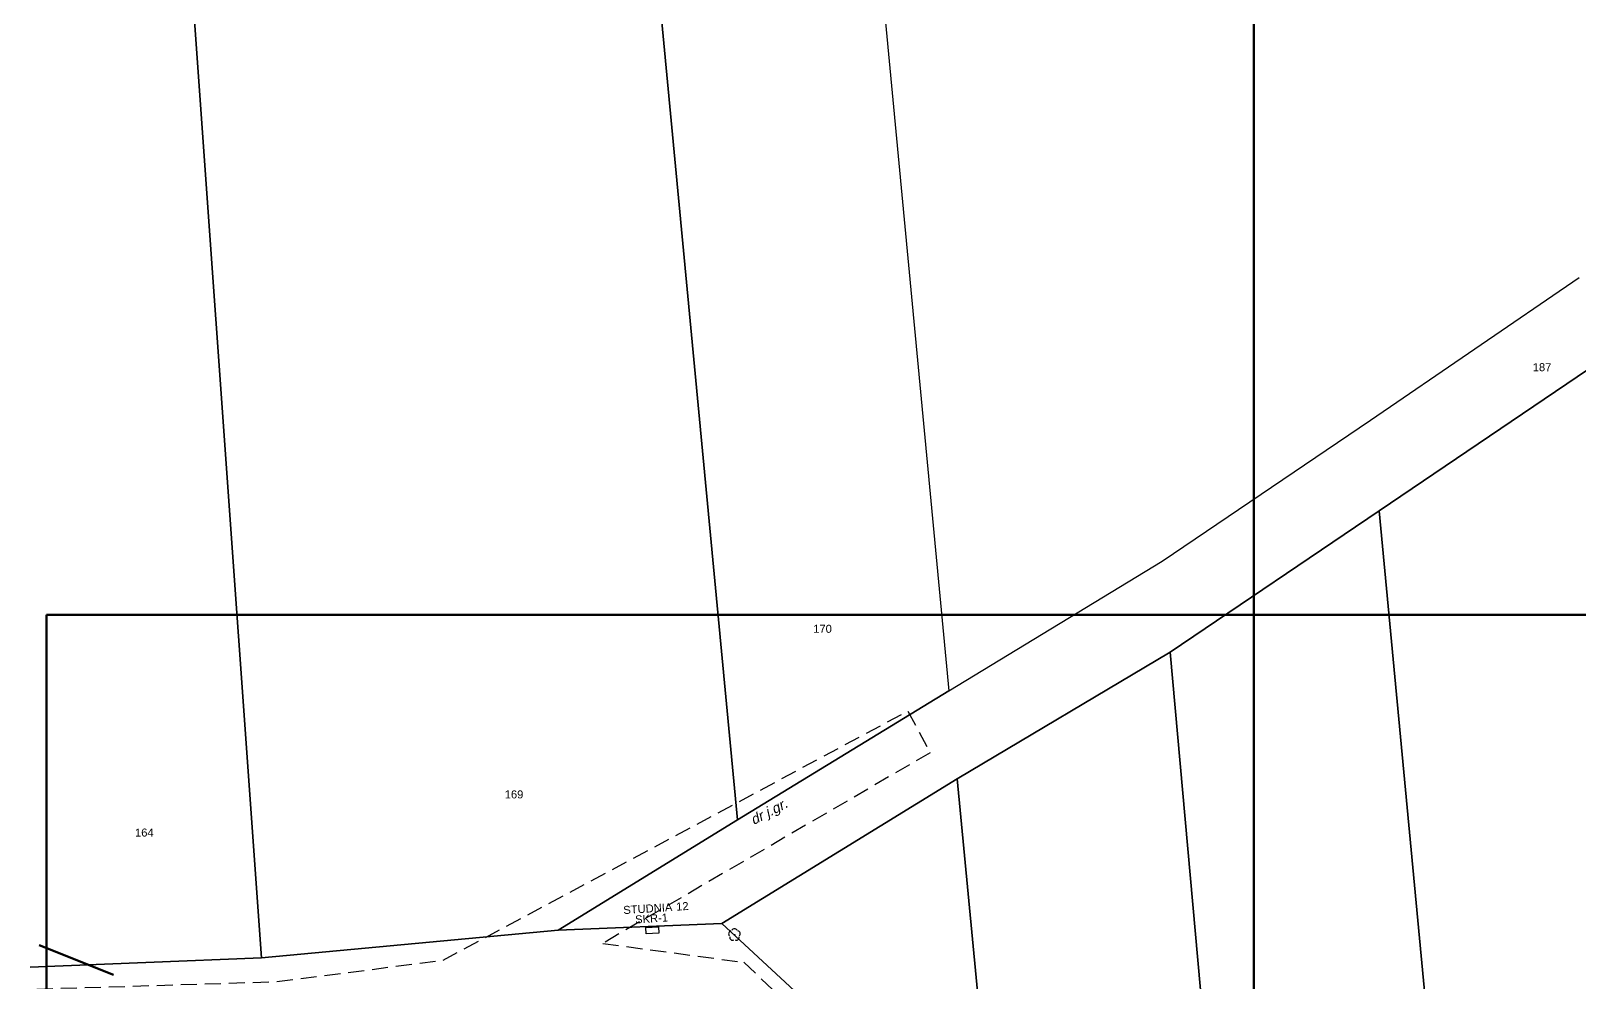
# Model space of a CAD drawing. Header units: metres. Extents: x 7542702 to 7555152, y 5804026 to 5815503.
# Drawn here: x 7550093.2 to 7550286.6, y 5805673.7 to 5805792.5 of the extents above; entities that cross this region are included whole.
import ezdxf
from ezdxf.enums import TextEntityAlignment as Align

# ---------------------------------------------------------------- set-up
doc = ezdxf.new("R2010")
doc.units = ezdxf.units.M
doc.linetypes.add('4002', pattern=[2, 1, -1])
doc.linetypes.add('4003', pattern=[3, 2, -1])
doc.layers.add('!trafo', color=6, linetype='4002', lineweight=50)
doc.layers.add('_STUDNIA_PROJEKTOWANA', color=30, linetype='Continuous', lineweight=30)
for name, color, linetype in [('Drogi', 135, 'Continuous'), ('Dzialki', 165, 'Continuous'), ('Roslinnosc', 104, 'Continuous'), ('Teksty', 1, 'Continuous')]:
    doc.layers.add(name, color=color, linetype=linetype)
doc.styles.add('DYN_DIM', font='arial.ttf')
doc.styles.get("Standard").update_dxf_attribs({"font": 'arial.ttf'})

# ---------------------------------------------------------------- blocks, each defined once
blk = doc.blocks.new('1422')
at = {"layer": 'Roslinnosc', "color": 104, "linetype": 'Continuous'}
blk.add_circle((0, 0), 0.1, dxfattribs=at)
for centre, start, end in [((-0.71, 0.23), 102.5, 221.75), ((0, 0.75), 30.19, 149.77), ((0.71, 0.23), 318.3, 77.49), ((-0.44, -0.61), 174.33, 293.45), ((0.44, -0.61), 246.24, 5.74)]:
    blk.add_arc(centre, 0.75, start, end, dxfattribs=at)
blk = doc.blocks.new('STUDNIA_PROJEKTOWANA')
at = {"layer": '_STUDNIA_PROJEKTOWANA'}
blk.add_lwpolyline([(-0.8, -0.4), (-0.8, 0.4), (0.8, 0.4), (0.8, -0.4)], close=True, dxfattribs=at)
at = {"layer": '_STUDNIA_PROJEKTOWANA', "style": 'DYN_DIM'}
blk.add_text('STUDNIA', height=1, dxfattribs=at).set_placement((-3.45, 2.25))
for tag, flags, p in [('ODC_FUNKCJONALNY', 13, (0, 3.75)), ('TYP', 12, (0, 0.98)), ('DLUGOSC_ZAPASU', 12, (0, -1.68)), ('WSPOLRZEDNE', 12, (0, -4.65)), ('ADRES', 12, (0, -3.33))]:
    blk.add_attdef(tag, text='', height=1, dxfattribs=dict(at, flags=flags)).set_placement(p, align=Align.CENTER)
at = {"layer": '_STUDNIA_PROJEKTOWANA', "style": 'DYN_DIM', "flags": 12}
blk.add_attdef('NUMER', (3.17, 2.25), '', height=1, dxfattribs=at)

msp = doc.modelspace()

# ---------------------------------------------------------------- linework, layer by layer
at = {"layer": '!trafo', "ltscale": 10}
msp.add_lwpolyline([(7549210.97, 5805971.74), (7549186.51, 5805890.92), (7549758.63, 5805772.48), (7549780.18, 5805723.46), (7549839.54, 5805708.8), (7550034.64, 5805616.04), (7550225.72, 5805531.11), (7550299.47, 5805504.29), (7550434.68, 5805495.35), (7550436.91, 5805580.28), (7550233.54, 5805622.74), (7550079.34, 5805684.2), (7550017.88, 5805761.3), (7549901, 5805869.43)], close=True, dxfattribs=at)
at = {"layer": 'Defpoints', "color": 4, "lineweight": 70}
for points in [[(7549853.47, 5805869.03), (7550245.98, 5805869.03), (7550245.98, 5805585.63), (7549853.47, 5805585.63)], [(7550095.11, 5805719.57), (7550487.62, 5805719.57), (7550487.62, 5805436.17), (7550095.11, 5805436.17)]]:
    msp.add_lwpolyline(points, close=True, dxfattribs=at)
at = {"layer": 'Drogi', "color": 8, "linetype": '4003'}
for p, q in [((7550144.67, 5805676.42), (7550202.73, 5805707.54)), ((7550202.73, 5805707.54), (7550205.52, 5805702.33)), ((7550205.52, 5805702.33), (7550164.61, 5805678.52)), ((7550164.61, 5805678.52), (7550182.24, 5805676.15)), ((7550123.89, 5805673.74), (7550144.67, 5805676.42)), ((7550182.24, 5805676.15), (7550217.77, 5805642.75)), ((7550093.88, 5805672.81), (7550123.89, 5805673.74))]:
    msp.add_line(p, q, dxfattribs=at)
at = {"layer": 'Dzialki'}
for p, q in [((7550121.98, 5805676.73), (7550106.09, 5805899.16)), ((7550106.09, 5805899.16), (7550121.98, 5805676.73)), ((7550165.8, 5805858.93), (7550181.46, 5805693.96)), ((7550181.46, 5805693.96), (7550165.8, 5805858.93)), ((7550195.65, 5805838.77), (7550207.87, 5805710.08)), ((7550260.54, 5805743.9), (7550286.64, 5805761.69)), ((7550261.62, 5805732.55), (7550287.78, 5805750.27)), ((7550287.78, 5805750.27), (7550261.62, 5805732.55)), ((7550234.52, 5805726.28), (7550260.54, 5805743.9)), ((7550261.62, 5805732.55), (7550235.53, 5805714.9)), ((7550235.53, 5805714.9), (7550261.62, 5805732.55)), ((7550272.71, 5805615.73), (7550261.62, 5805732.55)), ((7550261.62, 5805732.55), (7550272.71, 5805615.73)), ((7550207.87, 5805710.08), (7550234.52, 5805726.28)), ((7550235.53, 5805714.9), (7550208.91, 5805699.07)), ((7550208.91, 5805699.07), (7550235.53, 5805714.9)), ((7550235.53, 5805714.9), (7550243.46, 5805625.99)), ((7550243.46, 5805625.99), (7550235.53, 5805714.9)), ((7550181.46, 5805693.96), (7550207.87, 5805710.08)), ((7550207.87, 5805710.08), (7550181.46, 5805693.96)), ((7550208.91, 5805699.07), (7550179.51, 5805681.01)), ((7550179.51, 5805681.01), (7550208.91, 5805699.07)), ((7550208.91, 5805699.07), (7550213.63, 5805649.37)), ((7550213.63, 5805649.37), (7550208.91, 5805699.07)), ((7550159.03, 5805680.16), (7550181.46, 5805693.96)), ((7550181.46, 5805693.96), (7550159.03, 5805680.16)), ((7550121.98, 5805676.73), (7550159.03, 5805680.16)), ((7550159.03, 5805680.16), (7550121.98, 5805676.73)), ((7550179.51, 5805681.01), (7550159.03, 5805680.16)), ((7550159.03, 5805680.16), (7550179.51, 5805681.01)), ((7550179.51, 5805681.01), (7550213.63, 5805649.37)), ((7550213.63, 5805649.37), (7550179.51, 5805681.01)), ((7550093.08, 5805675.53), (7550121.98, 5805676.73)), ((7550121.98, 5805676.73), (7550093.08, 5805675.53))]:
    msp.add_line(p, q, dxfattribs=at)

# ---------------------------------------------------------------- block references
at = {"layer": '_STUDNIA_PROJEKTOWANA'}
ref = msp.add_blockref('STUDNIA_PROJEKTOWANA', (7550170.8, 5805680.15), dxfattribs=dict(at, rotation=3.693525773080846))
ref.add_attrib('TYP', 'SKR-1', dxfattribs={"layer": '0', "color": 0, "height": 1, "rotation": 363.6935, "style": 'DYN_DIM', "flags": 12}).set_placement((7550170.74, 5805681.13), align=Align.CENTER)
ref.add_attrib('NUMER', '12', (7550173.82, 5805682.6), dxfattribs={"layer": '0', "color": 0, "height": 1, "rotation": 363.6935, "style": 'DYN_DIM', "flags": 12})
at = {"layer": 'Roslinnosc', "color": 104, "xscale": 0.5, "yscale": 0.5, "zscale": 0.5}
msp.add_blockref('1422', (7550181.07, 5805679.59, 143.65), dxfattribs=at)

# ---------------------------------------------------------------- texts
at = {"layer": 'Dzialki'}
for s, p in [('187', (7550280.82, 5805750)), ('170', (7550190.91, 5805717.32)), ('169', (7550152.36, 5805696.63)), ('164', (7550106.16, 5805691.86))]:
    msp.add_text(s, height=1, dxfattribs=at).set_placement(p)
at = {"layer": 'Teksty', "color": 1, "oblique": 15}
msp.add_text('dr j.gr.', height=1.25, rotation=27.6743, dxfattribs=at).set_placement((7550183.45, 5805693.28))

doc.saveas('drawing.dxf')
